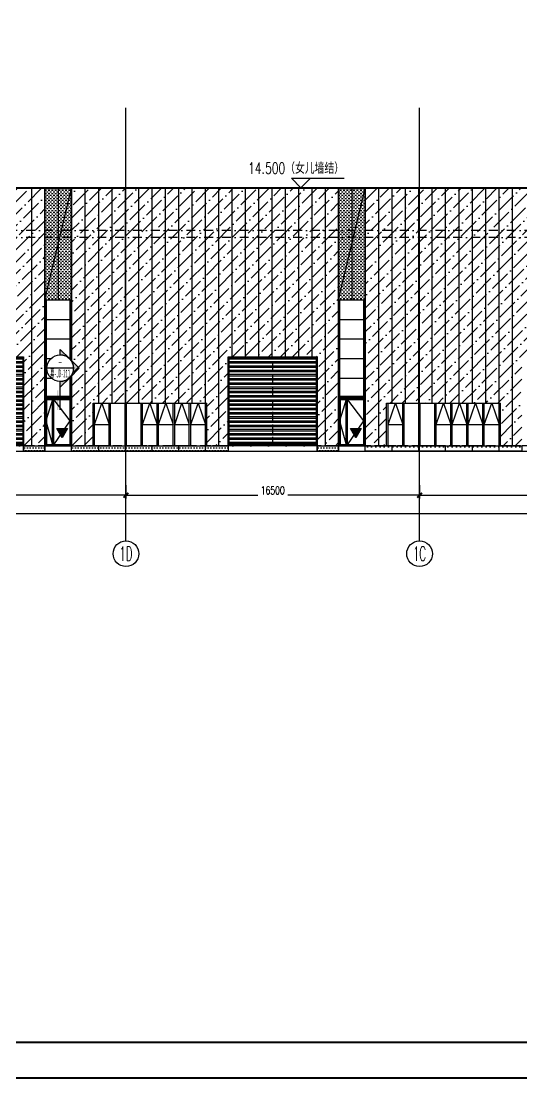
# Model space of a CAD drawing. Extents: x -2072575 to 87763, y 445513 to 805276.
# Drawn here: x -1814386 to -1786248, y 472207 to 531657 of the extents above; entities that cross this region are included whole.
import ezdxf
from ezdxf.enums import TextEntityAlignment as Align

# ---------------------------------------------------------------- set-up
doc = ezdxf.new("R2010")
doc.units = 0
doc.header["$LTSCALE"] = 1000
for name, pattern in [('__DASH', [0.35, 0.25, -0.1]), ('CENTER', [2, 1.25, -0.25, 0.25, -0.25]), ('DASHDOT', [1, 0.5, -0.25, 0, -0.25]), ('DOT', [0.25, 0, -0.25]), ('DOTE', [2.42, 2, -0.2, 0.02, -0.2])]:
    doc.linetypes.add(name, pattern=pattern)
doc.layers.get('Defpoints').update_dxf_attribs({"color": 210})
for name, color, linetype in [('!ZN1-填充-8', 8, 'Continuous'), ('!ZN1-文字-7', 7, 'Continuous'), ('!ZN1-标注-173', 173, 'Continuous'), ('!ZN3-玻璃幕墙-4', 4, 'Continuous'), ('!ZN4-辅助材料-1', 1, 'Continuous'), ('!ZN7-索引-3', 3, 'Continuous'), ('0-cxFrame', 155, 'Continuous'), ('3符号', 3, 'Continuous'), ('3铝板幕墙', 3, 'Continuous'), ('4玻璃幕墙', 4, 'Continuous'), ('A-AXIS-DOTE', 14, 'DOTE'), ('A-AXIS-DP', 126, 'Continuous'), ('A-HATCH-2', 251, 'Continuous'), ('A-LIN-V', 9, 'Continuous'), ('A-门窗表显示尺寸', 160, 'Continuous'), ('AS-WALL', 40, 'Continuous'), ('DIM', 173, 'Continuous'), ('DOT', 8, 'DOT'), ('DOTE', 1, 'CENTER'), ('IE-填充-JYZS', 7, 'Continuous'), ('压型钢板', 23, 'Continuous')]:
    doc.layers.add(name, color=color, linetype=linetype)
doc.layers.add('0-cxText', color=131, linetype='Continuous', lineweight=25)
doc.layers.add('A-WALL-HATCH', color=8, linetype='Continuous', lineweight=13)
doc.styles.add('_TCH_AXIS', font='COMPLEX', dxfattribs={"bigfont": 'GBCBIG'})
doc.styles.add('A-STANDARD', font='SIMPLEX', dxfattribs={"bigfont": 'GBCBIG'})
doc.styles.add('cx_tuming', font='simhei.ttf')
doc.styles.add('cx_tuqian1', font='')
doc.styles.add('DHTEXT-1', font='romans.shx', dxfattribs={"width": 0.7, "bigfont": 'chinese.shx'})
doc.styles.add('中南符号', font='simhei.ttf')
doc.styles.add('卓越符号', font='ROMANS.shx', dxfattribs={"width": 0.7, "bigfont": 'CHINESE.shx'})
doc.styles.add('样式 1', font='romans.shx', dxfattribs={"width": 0.7, "bigfont": 'chinese.shx'})
doc.styles.add('黑体', font='simhei.ttf', dxfattribs={"height": 12})
doc.styles.get('cx_tuqian1').set_extended_font_data('SimSun')
doc.dimstyles.new('ZN180', dxfattribs={"dimscale": 180, "dimtxt": 2.5, "dimasz": 1.5, "dimexe": 1, "dimexo": 2, "dimgap": 0.9, "dimtad": 1, "dimdec": 0, "dimdsep": 46, "dimtxsty": 'DHTEXT-1', "dimblk": 'ARCHTICK', "dimcen": 2.5, "dimclrd": 173, "dimclre": 173, "dimclrt": 7, "dimazin": 2, "dimtfac": 1, "dimtdec": 0, "dimtix": 1, "dimtmove": 2, "dimatfit": 3, "dimfxl": 0, "dimarcsym": 0})
pattern_1 = [(45, (-9976.13, 4578.2), (252.5697, 926.08891), [1190.625, -238.125, 0, -238.125])]
pattern_2 = [(0, (-9976.13, 4578.19), (95.25, 95.25), [95.25, -95.25])]

# ---------------------------------------------------------------- blocks, each defined once
blk = doc.blocks.new('消防救援口标识')
blk.add_wipeout([(0, 0), (-150, 260), (150, 260)]).dxf.layer = '!ZN1-标注-173'
at = {"layer": '!ZN1-填充-8'}
h = blk.add_hatch(color=252, dxfattribs=at)
h.dxf.hatch_style = 1
h.paths.add_polyline_path([(0, 0), (-150, 260), (150, 260)])
at = {"layer": '!ZN1-标注-173'}
blk.add_lwpolyline([(0, 0), (-150, 260), (150, 260)], close=True, dxfattribs=at)
at = {"layer": '!ZN1-文字-7', "ltscale": 1.5, "style": '样式 1', "width": 0.7}
blk.add_text('消', height=120, dxfattribs=at).set_placement((-62, 164), align=Align.MIDDLE_LEFT)
blk = doc.blocks.new('w4243')
at = {"layer": '!ZN4-辅助材料-1', "xscale": 2, "yscale": 2, "zscale": 2}
blk.add_blockref('消防救援口标识', (-1646421, 506714), dxfattribs=at)
blk = doc.blocks.new('WM1328')
at = {"layer": '4玻璃幕墙'}
for p, q in [((-1822540, 519937), (-1821040, 519937)), ((-1822540, 517237), (-1822540, 519937)), ((-1822490, 517237), (-1822490, 519887)), ((-1822490, 519887), (-1822090, 519887)), ((-1822440, 517287), (-1822440, 519837)), ((-1822440, 519837), (-1822140, 519837)), ((-1822090, 519887), (-1821090, 519887)), ((-1822040, 519837), (-1821140, 519837)), ((-1821040, 517237), (-1822540, 517237)), ((-1822140, 517287), (-1822440, 517287)), ((-1821140, 517287), (-1822040, 517287))]:
    blk.add_line(p, q, dxfattribs=at)
at = {"layer": 'A-WALL-HATCH'}
blk.add_blockref('w4243', (-175149, 10966), dxfattribs=at)
at = {"layer": '4玻璃幕墙'}
for p, q in [((-1822140, 519837), (-1822140, 517287)), ((-1822090, 517237), (-1822090, 519887)), ((-1822040, 517287), (-1822040, 519837)), ((-1821140, 519837), (-1821140, 517287)), ((-1821090, 519887), (-1821090, 517237)), ((-1821040, 519937), (-1821040, 517237))]:
    blk.add_line(p, q, dxfattribs=at)
for points in [[(-1822090, 519887), (-1822490, 518640), (-1822090, 517237)], [(-1822090, 519887), (-1821140, 518630), (-1822090, 517237)]]:
    blk.add_lwpolyline(points, dxfattribs=at)
blk = doc.blocks.new('JLM5050')
at = {"layer": 'A-HATCH-2'}
h = blk.add_hatch(dxfattribs=at)
h.set_pattern_fill('ANSI32', color=256, scale=50, angle=45)
h.set_pattern_definition([(180, (0, 0), (-1e-14, -238.125), []), (180, (-79.38, 79.38), (-1e-14, -238.125), [])])
h.paths.add_polyline_path([(-1643430, 522187), (-1638530, 522187), (-1638530, 517287), (-1643430, 517287)])
at = {"layer": 'A-AXIS-DOTE', "linetype": '__DASH', "ltscale": 2}
blk.add_line((-1640980, 517237), (-1640980, 522237), dxfattribs=at)
at = {"layer": 'A-LIN-V'}
blk.add_lwpolyline([(-1643480, 522237), (-1638480, 522237), (-1638480, 517237), (-1643480, 517237)], close=True, dxfattribs=at)
at = {"layer": 'A-门窗表显示尺寸'}
blk.add_lwpolyline([(-1643430, 522187), (-1638530, 522187), (-1638530, 517287), (-1643430, 517287)], close=True, dxfattribs=at)
at = {"layer": 'A-门窗表显示尺寸', "color": 3, "style": 'A-STANDARD', "width": 0.705882}
blk.add_text('JLM5050', height=59.5, dxfattribs=at).set_placement((-1643230, 517317))
blk = doc.blocks.new('_ArchTick')
at = {"color": 0, "linetype": 'ByBlock', "const_width": 0.4}
blk.add_lwpolyline([(-0.5, -0.5), (0.5, 0.5)], dxfattribs=at)
blk = doc.blocks.new('*D917')
at = {"layer": 'Defpoints', "color": 0, "ltscale": 1800, "transparency": 16777216}
for p in [(0, -1855), (125100, -1855), (125100, -3824)]:
    blk.add_point(p, dxfattribs=at)
at = {"layer": 'DIM', "color": 173, "linetype": 'ByBlock', "lineweight": -2, "ltscale": 1800, "transparency": 16777216}
for p, q in [((0, -2215), (0, -4004)), ((125100, -2215), (125100, -4004)), ((0, -3824), (61655, -3824)), ((125100, -3824), (63644, -3824))]:
    blk.add_line(p, q, dxfattribs=at)
at = {"layer": 'DIM', "color": 173, "lineweight": -2, "ltscale": 1800, "transparency": 16777216, "xscale": 270, "yscale": 270, "zscale": 270, "rotation": 180}
blk.add_blockref('_ArchTick', (0, -3824), dxfattribs=at)
at = {"layer": 'DIM', "color": 173, "lineweight": -2, "ltscale": 1800, "transparency": 16777216, "xscale": 270, "yscale": 270, "zscale": 270}
blk.add_blockref('_ArchTick', (125100, -3824), dxfattribs=at)
at = {"layer": 'DIM', "color": 7, "ltscale": 1800, "transparency": 16777216, "insert": (62650, -3549), "char_height": 450, "attachment_point": 5, "style": 'DHTEXT-1'}
blk.add_mtext('125100', dxfattribs=at)
blk = doc.blocks.new('*D906')
at = {"layer": 'Defpoints', "color": 0, "ltscale": 1800, "transparency": 16777216}
for p in [(60000, -1855), (76500, -1855), (76500, -2784)]:
    blk.add_point(p, dxfattribs=at)
at = {"layer": 'DIM', "color": 173, "linetype": 'ByBlock', "lineweight": -2, "ltscale": 1800, "transparency": 16777216}
for p, q in [((60000, -2215), (60000, -2964)), ((76500, -2215), (76500, -2964)), ((60000, -2784), (67406, -2784)), ((76500, -2784), (69095, -2784))]:
    blk.add_line(p, q, dxfattribs=at)
at = {"layer": 'DIM', "color": 173, "lineweight": -2, "ltscale": 1800, "transparency": 16777216, "xscale": 270, "yscale": 270, "zscale": 270, "rotation": 180}
blk.add_blockref('_ArchTick', (60000, -2784), dxfattribs=at)
at = {"layer": 'DIM', "color": 173, "lineweight": -2, "ltscale": 1800, "transparency": 16777216, "xscale": 270, "yscale": 270, "zscale": 270}
blk.add_blockref('_ArchTick', (76500, -2784), dxfattribs=at)
at = {"layer": 'DIM', "color": 7, "ltscale": 1800, "transparency": 16777216, "insert": (68250, -2509), "char_height": 450, "attachment_point": 5, "style": 'DHTEXT-1'}
blk.add_mtext('16500', dxfattribs=at)
blk = doc.blocks.new('*D907')
at = {"layer": 'Defpoints', "color": 0, "ltscale": 1800, "transparency": 16777216}
for p in [(76500, -1855), (93000, -1855), (93000, -2784)]:
    blk.add_point(p, dxfattribs=at)
at = {"layer": 'DIM', "color": 173, "linetype": 'ByBlock', "lineweight": -2, "ltscale": 1800, "transparency": 16777216}
for p, q in [((76500, -2215), (76500, -2964)), ((93000, -2215), (93000, -2964)), ((76500, -2784), (83906, -2784)), ((93000, -2784), (85595, -2784))]:
    blk.add_line(p, q, dxfattribs=at)
at = {"layer": 'DIM', "color": 173, "lineweight": -2, "ltscale": 1800, "transparency": 16777216, "xscale": 270, "yscale": 270, "zscale": 270, "rotation": 180}
blk.add_blockref('_ArchTick', (76500, -2784), dxfattribs=at)
at = {"layer": 'DIM', "color": 173, "lineweight": -2, "ltscale": 1800, "transparency": 16777216, "xscale": 270, "yscale": 270, "zscale": 270}
blk.add_blockref('_ArchTick', (93000, -2784), dxfattribs=at)
at = {"layer": 'DIM', "color": 7, "ltscale": 1800, "transparency": 16777216, "insert": (84750, -2509), "char_height": 450, "attachment_point": 5, "style": 'DHTEXT-1'}
blk.add_mtext('16500', dxfattribs=at)
blk = doc.blocks.new('*D908')
at = {"layer": 'Defpoints', "color": 0, "ltscale": 1800, "transparency": 16777216}
for p in [(93000, -1855), (109500, -1855), (109500, -2784)]:
    blk.add_point(p, dxfattribs=at)
at = {"layer": 'DIM', "color": 173, "linetype": 'ByBlock', "lineweight": -2, "ltscale": 1800, "transparency": 16777216}
for p, q in [((93000, -2215), (93000, -2964)), ((109500, -2215), (109500, -2964)), ((93000, -2784), (100406, -2784)), ((109500, -2784), (102095, -2784))]:
    blk.add_line(p, q, dxfattribs=at)
at = {"layer": 'DIM', "color": 173, "lineweight": -2, "ltscale": 1800, "transparency": 16777216, "xscale": 270, "yscale": 270, "zscale": 270, "rotation": 180}
blk.add_blockref('_ArchTick', (93000, -2784), dxfattribs=at)
at = {"layer": 'DIM', "color": 173, "lineweight": -2, "ltscale": 1800, "transparency": 16777216, "xscale": 270, "yscale": 270, "zscale": 270}
blk.add_blockref('_ArchTick', (109500, -2784), dxfattribs=at)
at = {"layer": 'DIM', "color": 7, "ltscale": 1800, "transparency": 16777216, "insert": (101250, -2509), "char_height": 450, "attachment_point": 5, "style": 'DHTEXT-1'}
blk.add_mtext('16500', dxfattribs=at)
blk = doc.blocks.new('卓越-轴号')
blk.add_circle((0, 0), 4)
at = {"color": 0, "style": '_TCH_AXIS', "width": 1.041667, "flags": 8}
blk.add_attdef('A', text='', height=4.48, dxfattribs=at).set_placement((-2, -2.24), (2, -2.24), align=Align.FIT)
blk = doc.blocks.new('*U137')
at = {"ltscale": 10}
blk.add_line((3.48, 0), (-6.85, 0), dxfattribs=at)
blk.add_lwpolyline([(3, 3), (0, 0), (-3, 3), (13.45, 3)])
at = {"color": 0, "style": '卓越符号', "width": 0.7, "flags": 8}
blk.add_attdef('±0.000', text='', height=3.5, dxfattribs=at).set_placement((13.45, 4.35), align=Align.RIGHT)
blk = doc.blocks.new('*U96')
at = {"layer": '!ZN3-玻璃幕墙-4', "color": 7, "ltscale": 10}
blk.add_lwpolyline([(0, 0), (415, 1200), (830, 0)], dxfattribs=at)
blk = doc.blocks.new('*U97')
at = {"layer": '!ZN3-玻璃幕墙-4', "color": 7, "ltscale": 10}
blk.add_lwpolyline([(0, 0), (410, 1200), (820, 0)], dxfattribs=at)
blk = doc.blocks.new('*U98')
at = {"layer": '!ZN3-玻璃幕墙-4', "color": 7, "ltscale": 10}
blk.add_lwpolyline([(0, 0), (415, 1200), (830, 0)], dxfattribs=at)
blk = doc.blocks.new('TK22.A1 L(Dragon)')
at = {"layer": '0-cxFrame', "color": 7, "const_width": 0.5}
blk.add_lwpolyline([(0, 0), (-841, 0), (-841, 594), (0, 594)], close=True, dxfattribs=at)
at = {"layer": '0-cxFrame', "const_width": 0.5}
blk.add_lwpolyline([(-80, 10), (-821, 10), (-821, 584), (-80, 584)], close=True, dxfattribs=at)
at = {"style": '黑体', "flags": 4}
blk.add_attdef('图幅', text='', height=3.3, dxfattribs=at).set_placement((-40, 3), align=Align.RIGHT)
at = {"layer": '0-cxText', "flags": 4}
for tag, height, style, p in [('建设单位', 3.5, 'cx_tuming', (-45, 240)), ('项目名称', 3.5, 'cx_tuming', (-45, 210)), ('子项名称', 3.5, 'cx_tuming', (-45, 180)), ('工程编号', 3.3, 'cx_tuqian1', (-35, 165)), ('图名1', 3.5, 'cx_tuming', (-45, 87)), ('图名2', 3.5, 'cx_tuming', (-45, 79)), ('图名3', 3.5, 'cx_tuming', (-45, 71)), ('出图日期', 3.3, 'cx_tuqian1', (-39, 60)), ('专业', 3.3, 'cx_tuqian1', (-55, 52)), ('图号', 3.3, 'cx_tuqian1', (-55, 44)), ('版次', 3.3, 'cx_tuqian1', (-20, 44))]:
    blk.add_attdef(tag, text='', height=height, dxfattribs=dict(at, style=style)).set_placement(p, align=Align.MIDDLE)
at = {"layer": 'Defpoints', "color": 6, "flags": 4}
for tag, height, style, p in [('tufu', 3.3, '黑体', (-12, 12)), ('dwfname', 4, 'cx_tuqian1', (-80, 3))]:
    blk.add_attdef(tag, text='', height=height, dxfattribs=dict(at, style=style)).set_placement(p, align=Align.RIGHT)
blk = doc.blocks.new('20250924150415')
at = {"ltscale": 10}
blk.add_wipeout([(0, 0), (0, 120), (1500, 120), (1500, 0)], dxfattribs=at).dxf.layer = '3铝板幕墙'
at = {"layer": '!ZN1-填充-8'}
h = blk.add_hatch(dxfattribs=at)
h.set_pattern_fill('DOTS', color=141, scale=20, style=0)
h.set_pattern_definition([(0, (1780047.875, -510492.864), (15.875, 31.75), [0, -31.75])])
h.paths.add_polyline_path([(0, 120), (1500, 120), (1500, 0), (0, 0)])
blk = doc.blocks.new('*U153')
blk.add_trace([(0, 1.25), (0, 0.75), (7.38, 1.25), (7.38, 0.75)])
blk = doc.blocks.new('*U152')
at = {"linetype": 'Continuous'}
blk.add_wipeout([(0.09, -5), (0.46, -4.98), (0.83, -4.94), (1.19, -4.86), (1.55, -4.76), (1.89, -4.63), (2.23, -4.48), (2.55, -4.3), (2.87, -4.1), (3.16, -3.88), (3.44, -3.64), (3.7, -3.37), (3.94, -3.09), (4.15, -2.79), (4.35, -2.48), (4.52, -2.15), (4.67, -1.81), (4.79, -1.46), (4.88, -1.1), (4.95, -0.74), (4.99, -0.37), (5, 0), (4.99, 0.37), (4.95, 0.74), (4.88, 1.1), (4.79, 1.46), (4.67, 1.81), (4.52, 2.15), (4.35, 2.48), (4.15, 2.79), (3.94, 3.09), (3.7, 3.37), (3.44, 3.64), (3.16, 3.88), (2.87, 4.1), (2.55, 4.3), (2.23, 4.48), (1.89, 4.63), (1.55, 4.76), (1.19, 4.86), (0.83, 4.94), (0.46, 4.98), (0.09, 5), (-0.28, 5), (-0.65, 4.96), (-1.01, 4.9), (-1.37, 4.81), (-1.72, 4.7), (-2.07, 4.56), (-2.4, 4.42), (-2.72, 4.21), (-3.02, 3.99), (-3.31, 3.76), (-3.57, 3.51), (-3.82, 3.23), (-4.05, 2.94), (-4.26, 2.64), (-4.44, 2.31), (-4.6, 1.98), (-4.73, 1.63), (-4.84, 1.28), (-4.92, 0.92), (-4.98, 0.55), (-5, 0.18), (-5, -0.18), (-4.98, -0.55), (-4.92, -0.92), (-4.84, -1.28), (-4.73, -1.63), (-4.6, -1.98), (-4.44, -2.31), (-4.26, -2.64), (-4.05, -2.94), (-3.82, -3.23), (-3.57, -3.51), (-3.31, -3.76), (-3.02, -3.99), (-2.72, -4.21), (-2.4, -4.4), (-2.07, -4.56), (-1.72, -4.7), (-1.37, -4.81), (-1.01, -4.9), (-0.65, -4.96), (-0.28, -5)], dxfattribs=at)
h = blk.add_hatch(color=256)
h.paths.add_polyline_path([(-3.54, -3.54), (-7.07, 0), (-5, 0, 0.198912)])
h.paths.add_polyline_path([(3.54, -3.54), (0, -7.07), (-3.54, -3.54, 0.414214)])
h.paths.add_polyline_path([(5, 0), (7.07, 0), (3.54, -3.54, 0.198912)])
for points in [[(-7.07, 0), (-5, 0, 0.198912), (-3.54, -3.54), (-7.07, 0)], [(5, 0), (7.07, 0), (3.54, -3.54, 0.198912), (5, 0)], [(-3.54, -3.54, 0.414214), (3.54, -3.54), (0, -7.07), (-3.54, -3.54, 0.414214)]]:
    blk.add_lwpolyline(points, format="xyb", close=True)
at = {"ltscale": 10}
blk.add_circle((0, 0), 5, dxfattribs=at)
blk = doc.blocks.new('Zsymbol-CutIndexes_3')
at = {"linetype": 'Continuous'}
blk.add_line((5.01, 0), (-5.01, 0), dxfattribs=at)
at = {"color": 0, "style": '中南符号'}
blk.add_attdef('视图', text='', height=3, dxfattribs=at).set_placement((0, 0), align=Align.BOTTOM_CENTER)
at = {"color": 0, "style": '中南符号', "width": 0.692568}
blk.add_attdef('图号', text='', height=3, dxfattribs=at).set_placement((-3.74, -3.44), (3.73, -3.44), align=Align.FIT)
blk = doc.blocks.new('20250821111708')
at = {"layer": 'DOT', "linetype": 'DASHDOT'}
for p, q in [((111400.4, 14500), (-7557.7, 14500)), ((111400.4, 12100), (-7557.7, 12100)), ((111400.4, 11700), (-7557.7, 11700)), ((132268.5, 0), (-7557.7, 0))]:
    blk.add_line(p, q, dxfattribs=at)
at = {"layer": 'DOTE', "ltscale": 180}
for p, q in [((76500, -5350), (76500, 18985.3)), ((93000, -5350), (93000, 18985.3))]:
    blk.add_line(p, q, dxfattribs=at)
at = {"layer": '3符号', "color": 7}
ref = blk.add_blockref('*U137', (86336.6, 14500), dxfattribs=dict(at, xscale=180, yscale=180, zscale=180, rotation=359.9999999999989))
ref.add_attrib('±0.000', '14.500（女儿墙结）', dxfattribs={"layer": '0', "color": 0, "height": 630, "rotation": 360, "style": '卓越符号', "width": 0.7}).set_placement((88757.6, 15283), align=Align.RIGHT)
ref = blk.add_blockref('卓越-轴号', (76501.1, -6070), dxfattribs=dict(at, xscale=180, yscale=180, zscale=180))
ref.add_attrib('A', '1D', dxfattribs={"layer": '0', "color": 0, "height": 806.4, "style": '_TCH_AXIS', "width": 0.585938}).set_placement((76141.1, -6473.2), (76861.1, -6473.2), align=Align.FIT)
ref = blk.add_blockref('卓越-轴号', (93001.1, -6070), dxfattribs=dict(at, xscale=180, yscale=180, zscale=180))
ref.add_attrib('A', '1C', dxfattribs={"layer": '0', "color": 0, "height": 806.4, "style": '_TCH_AXIS', "width": 0.625}).set_placement((92641.1, -6473.2), (93361.1, -6473.2), align=Align.FIT)
at = {"layer": 'DIM', "ltscale": 1800}
for base, p1, p2, picture, middle in [((125100, -3824.1), (0, -1854.7), (125100, -1854.7), '*D917', (62650, -3549.1)), ((76500, -2784.1), (60000, -1854.7), (76500, -1854.7), '*D906', (68250, -2509.1)), ((93000, -2784.1), (76500, -1854.7), (93000, -1854.7), '*D907', (84750, -2509.1)), ((109500, -2784.1), (93000, -1854.7), (109500, -1854.7), '*D908', (101250, -2509.1))]:
    dim = blk.add_linear_dim(base=base, p1=p1, p2=p2, angle=0, dimstyle='ZN180', dxfattribs=at)
    dim.commit()
    dim.dimension.update_dxf_attribs({"geometry": picture, "text_midpoint": middle, "dimtype": 129})

msp = doc.modelspace()

# ---------------------------------------------------------------- hatches: boundary and pattern name
at = {"layer": '!ZN1-填充-8'}
h = msp.add_hatch(dxfattribs=at)
h.set_pattern_fill('ANSI36', color=256, scale=300, style=0)
h.set_pattern_definition(pattern_1)
h.paths.add_polyline_path([(-1795047.9, 507792.9), (-1791547.9, 507792.9), (-1787447.9, 507792.9), (-1793847.9, 507792.9), (-1793847.9, 510192.9), (-1787447.9, 510192.9), (-1787447.9, 507792.9), (-1786247.9, 507792.9), (-1786247.9, 512792.9), (-1781247.9, 512792.9), (-1781247.9, 507792.9), (-1780047.9, 507792.9), (-1780047.9, 522242.9), (-1795047.9, 522242.9)])
h = msp.add_hatch(dxfattribs=at)
h.set_pattern_fill('DOTS', color=141, scale=100, style=0)
h.paths.add_polyline_path([(-1814247.9, 507792.9), (-1813047.9, 507792.9), (-1813047.9, 507492.9), (-1814247.9, 507492.9)])
h = msp.add_hatch(dxfattribs=at)
h.set_pattern_fill('DOTS', color=141, scale=100, style=0)
h.paths.add_polyline_path([(-1811547.9, 507792.9), (-1802747.9, 507792.9), (-1802747.9, 507492.9), (-1811547.9, 507492.9)])
h = msp.add_hatch(dxfattribs=at)
h.set_pattern_fill('DOTS', color=141, scale=100, style=0)
h.paths.add_polyline_path([(-1797747.9, 507792.9), (-1796547.9, 507792.9), (-1796547.9, 507492.9), (-1797747.9, 507492.9)])
at = {"layer": 'IE-填充-JYZS', "ltscale": 10}
h = msp.add_hatch(dxfattribs=at)
h.set_pattern_fill('DOTS', color=141, scale=10)
h.set_pattern_definition([(0, (-1885597.875, 522242.864), (7.9375, 15.875), [0, -15.875])])
h.paths.add_polyline_path([(-1885597.9, 522292.9), (-1773847.9, 522292.9), (-1773847.9, 522242.9), (-1885597.9, 522242.9)])
h = msp.add_hatch(dxfattribs=at)
h.set_pattern_fill('DASH', color=253, scale=100)
h.set_pattern_definition(pattern_2)
h.paths.add_polyline_path([(-1811547.9, 515992.9), (-1813047.9, 515992.9), (-1813047.9, 522242.9), (-1811547.9, 522242.9)])
h = msp.add_hatch(dxfattribs=at)
h.set_pattern_fill('DASH', color=253, scale=100)
h.set_pattern_definition(pattern_2)
h.paths.add_polyline_path([(-1795047.9, 515992.9), (-1796547.9, 515992.9), (-1796547.9, 522242.9), (-1795047.9, 522242.9)])
at = {"layer": 'IE-填充-JYZS', "ltscale": 2000}
h = msp.add_hatch(dxfattribs=at)
h.set_pattern_fill('DOTS', color=141, scale=150)
h.set_pattern_definition([(0, (-1795047.87, 507492.86), (119.0625, 238.125), [0, -238.125])])
h.paths.add_polyline_path([(-1795047.9, 507792.9), (-1786247.9, 507792.9), (-1786247.9, 507492.9), (-1795047.9, 507492.9)])

# ---------------------------------------------------------------- linework, layer by layer
at = {"layer": '3铝板幕墙', "ltscale": 2000}
for p, q in [((-1813797.9, 522292.9), (-1813797.9, 522242.9)), ((-1813047.9, 522292.9), (-1813047.9, 522242.9)), ((-1811547.9, 522292.9), (-1811547.9, 522242.9)), ((-1810047.9, 522292.9), (-1810047.9, 522242.9)), ((-1808547.9, 522292.9), (-1808547.9, 522242.9)), ((-1807047.9, 522292.9), (-1807047.9, 522242.9)), ((-1805547.9, 522292.9), (-1805547.9, 522242.9)), ((-1804047.9, 522292.9), (-1804047.9, 522242.9)), ((-1802547.9, 522292.9), (-1802547.9, 522242.9)), ((-1801047.9, 522292.9), (-1801047.9, 522242.9)), ((-1799547.9, 522292.9), (-1799547.9, 522242.9)), ((-1798047.9, 522292.9), (-1798047.9, 522242.9)), ((-1796547.9, 522292.9), (-1796547.9, 522242.9)), ((-1795047.9, 522292.9), (-1795047.9, 522242.9)), ((-1793547.9, 522292.9), (-1793547.9, 522242.9)), ((-1792047.9, 522292.9), (-1792047.9, 522242.9)), ((-1790547.9, 522292.9), (-1790547.9, 522242.9)), ((-1789047.9, 522292.9), (-1789047.9, 522242.9)), ((-1787547.9, 522292.9), (-1787547.9, 522242.9)), ((-1810047.9, 507792.9), (-1810047.9, 507492.9)), ((-1808547.9, 507792.9), (-1808547.9, 507492.9)), ((-1807047.9, 507792.9), (-1807047.9, 507492.9)), ((-1805547.9, 507792.9), (-1805547.9, 507492.9)), ((-1804047.9, 507792.9), (-1804047.9, 507492.9)), ((-1793547.9, 507792.9), (-1793547.9, 507492.9)), ((-1792047.9, 507792.9), (-1792047.9, 507492.9)), ((-1790547.9, 507792.9), (-1790547.9, 507492.9)), ((-1789047.9, 507792.9), (-1789047.9, 507492.9)), ((-1787547.9, 507792.9), (-1787547.9, 507492.9))]:
    msp.add_line(p, q, dxfattribs=at)
msp.add_lwpolyline([(-1885597.9, 522292.9), (-1773847.9, 522292.9), (-1773847.9, 522242.9), (-1885597.9, 522242.9)], close=True, dxfattribs=at)
at = {"layer": '4玻璃幕墙', "ltscale": 1.5}
for p, q in [((-1813047.9, 515992.9), (-1811547.9, 515992.9)), ((-1796547.9, 515992.9), (-1795047.9, 515992.9)), ((-1812967.9, 514892.9), (-1811627.9, 514892.9)), ((-1796467.9, 514892.9), (-1795127.9, 514892.9)), ((-1812967.9, 513792.9), (-1811627.9, 513792.9)), ((-1796467.9, 513792.9), (-1795127.9, 513792.9)), ((-1812967.9, 512692.9), (-1811627.9, 512692.9)), ((-1796467.9, 512692.9), (-1795127.9, 512692.9)), ((-1812967.9, 511592.9), (-1811627.9, 511592.9)), ((-1796467.9, 511592.9), (-1795127.9, 511592.9)), ((-1810347.9, 507792.9), (-1810347.9, 510192.9)), ((-1810347.8, 510192.9), (-1803947.8, 510192.9)), ((-1810267.9, 507792.9), (-1810267.9, 510192.9)), ((-1809437.9, 507792.9), (-1809437.9, 510192.9)), ((-1809357.9, 507792.9), (-1809357.9, 510192.9)), ((-1808537.9, 507792.9), (-1808537.9, 510192.9)), ((-1808457.9, 507792.9), (-1808457.9, 510192.9)), ((-1807637.9, 507792.9), (-1807637.9, 510192.9)), ((-1807557.9, 507792.9), (-1807557.9, 510192.9)), ((-1806737.9, 507792.9), (-1806737.9, 510192.9)), ((-1806657.9, 507792.9), (-1806657.9, 510192.9)), ((-1805837.9, 507792.9), (-1805837.9, 510192.9)), ((-1805757.9, 507792.9), (-1805757.9, 510192.9)), ((-1804937.9, 507792.9), (-1804937.9, 510192.9)), ((-1804857.9, 507792.9), (-1804857.9, 510192.9)), ((-1804027.8, 507792.9), (-1804027.8, 510192.9)), ((-1803947.8, 507792.9), (-1803947.8, 510192.9)), ((-1793847.9, 507792.9), (-1793847.9, 510192.9)), ((-1793847.9, 510192.9), (-1787447.9, 510192.9)), ((-1793767.9, 507792.9), (-1793767.9, 510192.9)), ((-1792937.9, 507792.9), (-1792937.9, 510192.9)), ((-1792857.9, 507792.9), (-1792857.9, 510192.9)), ((-1792037.9, 507792.9), (-1792037.9, 510192.9)), ((-1791957.9, 507792.9), (-1791957.9, 510192.9)), ((-1791137.9, 507792.9), (-1791137.9, 510192.9)), ((-1791057.9, 507792.9), (-1791057.9, 510192.9)), ((-1790237.9, 507792.9), (-1790237.9, 510192.9)), ((-1790157.9, 507792.9), (-1790157.9, 510192.9)), ((-1789337.9, 507792.9), (-1789337.9, 510192.9)), ((-1789257.9, 507792.9), (-1789257.9, 510192.9)), ((-1788437.9, 507792.9), (-1788437.9, 510192.9)), ((-1788357.9, 507792.9), (-1788357.9, 510192.9)), ((-1787527.9, 507792.9), (-1787527.9, 510192.9)), ((-1787447.9, 507792.9), (-1787447.9, 510192.9)), ((-1810267.9, 508992.9), (-1809437.9, 508992.9)), ((-1807557.9, 508992.9), (-1806737.9, 508992.9)), ((-1806657.9, 508992.9), (-1805837.9, 508992.9)), ((-1805757.9, 508992.9), (-1804937.9, 508992.9)), ((-1804857.9, 508992.9), (-1804027.8, 508992.9)), ((-1793767.9, 508992.9), (-1792937.9, 508992.9)), ((-1791057.9, 508992.9), (-1790237.9, 508992.9)), ((-1790157.9, 508992.9), (-1789337.9, 508992.9)), ((-1789257.9, 508992.9), (-1788437.9, 508992.9)), ((-1788357.9, 508992.9), (-1787527.9, 508992.9)), ((-1810347.8, 507792.9), (-1803947.8, 507792.9)), ((-1793847.9, 507792.9), (-1787447.9, 507792.9))]:
    msp.add_line(p, q, dxfattribs=at)
at = {"layer": 'A-AXIS-DOTE', "linetype": '__DASH', "ltscale": 2}
msp.add_line((-1752729.4, 507792.9), (-1892555.5, 507792.9), dxfattribs=at)
at = {"layer": 'A-LIN-V'}
for p, q in [((-1775097.9, 522292.9), (-1885597.9, 522292.9)), ((-1774997.9, 522242.9), (-1885597.9, 522242.9)), ((-1813047.9, 522292.9), (-1811547.9, 522292.9)), ((-1813047.9, 522242.9), (-1811547.9, 522242.9)), ((-1796547.9, 522292.9), (-1795047.9, 522292.9)), ((-1796547.9, 522242.9), (-1795047.9, 522242.9)), ((-1814247.9, 507792.9), (-1814247.9, 507492.9)), ((-1802747.9, 507792.9), (-1802747.9, 507492.9)), ((-1797747.9, 507792.9), (-1797747.9, 507492.9)), ((-1786247.9, 507792.9), (-1786247.9, 507492.9))]:
    msp.add_line(p, q, dxfattribs=at)
at = {"layer": 'A-WALL-HATCH'}
for p, q in [((-1803947.9, 507792.9), (-1811027.5, 507792.9)), ((-1787447.9, 507792.9), (-1794527.5, 507792.9))]:
    msp.add_line(p, q, dxfattribs=at)
at = {"layer": 'AS-WALL'}
msp.add_line((-1892555.5, 507492.9), (-1752729.4, 507492.9), dxfattribs=at)
for points in [[(-1813047.9, 515992.9), (-1813047.9, 515992.9), (-1811547.9, 522242.9)], [(-1796547.9, 515992.9), (-1796547.9, 515992.9), (-1795047.9, 522242.9)]]:
    msp.add_lwpolyline(points, dxfattribs=at)
at = {"layer": '压型钢板', "ltscale": 10}
for p, q in [((-1813797.9, 522242.9), (-1813797.9, 507792.9)), ((-1812297.9, 522242.9), (-1812297.9, 515992.9)), ((-1810797.9, 522242.9), (-1810797.9, 507792.9)), ((-1810047.9, 522242.9), (-1810047.9, 510192.9)), ((-1809297.9, 522242.9), (-1809297.9, 510192.9)), ((-1808547.9, 522242.9), (-1808547.9, 510192.9)), ((-1807797.9, 522242.9), (-1807797.9, 510192.9)), ((-1807047.9, 522242.9), (-1807047.9, 510192.9)), ((-1806297.9, 522242.9), (-1806297.9, 510192.9)), ((-1805547.9, 522242.9), (-1805547.9, 510192.9)), ((-1804797.9, 522242.9), (-1804797.9, 510192.9)), ((-1804047.9, 522242.9), (-1804047.9, 510192.9)), ((-1803297.9, 522242.9), (-1803297.9, 507792.9)), ((-1802547.9, 522242.9), (-1802547.9, 512792.9)), ((-1801797.9, 522242.9), (-1801797.9, 512792.9)), ((-1801047.9, 522242.9), (-1801047.9, 512792.9)), ((-1800297.9, 522242.9), (-1800297.9, 512792.9)), ((-1799547.9, 522242.9), (-1799547.9, 512792.9)), ((-1798797.9, 522242.9), (-1798797.9, 512792.9)), ((-1798047.9, 522242.9), (-1798047.9, 512792.9)), ((-1797297.9, 522242.9), (-1797297.9, 507792.9)), ((-1795797.9, 522242.9), (-1795797.9, 515992.9)), ((-1794297.9, 522242.9), (-1794297.9, 507792.9)), ((-1793547.9, 522242.9), (-1793547.9, 510192.9)), ((-1792797.9, 522242.9), (-1792797.9, 510192.9)), ((-1792047.9, 522242.9), (-1792047.9, 510192.9)), ((-1791297.9, 522242.9), (-1791297.9, 510192.9)), ((-1790547.9, 522242.9), (-1790547.9, 510192.9)), ((-1789797.9, 522242.9), (-1789797.9, 510192.9)), ((-1789047.9, 522242.9), (-1789047.9, 510192.9)), ((-1788297.9, 522242.9), (-1788297.9, 510192.9)), ((-1787547.9, 522242.9), (-1787547.9, 510192.9)), ((-1786797.9, 522242.9), (-1786797.9, 507792.9))]:
    msp.add_line(p, q, dxfattribs=at)

# ---------------------------------------------------------------- block references
at = {"layer": '!ZN3-玻璃幕墙-4', "ltscale": 500}
for name, p in [('*U96', (-1810267.9, 508992.9)), ('*U97', (-1807557.9, 508992.9)), ('*U97', (-1806657.9, 508992.9)), ('*U97', (-1805757.9, 508992.9)), ('*U98', (-1804857.9, 508992.9)), ('*U96', (-1793767.9, 508992.9)), ('*U97', (-1791057.9, 508992.9)), ('*U97', (-1790157.9, 508992.9)), ('*U97', (-1789257.9, 508992.9)), ('*U98', (-1788357.9, 508992.9))]:
    msp.add_blockref(name, p, dxfattribs=at)
at = {"layer": 'A-LIN-V'}
for p in [(-175767.7, -9444.6), (-159267.7, -9444.6)]:
    msp.add_blockref('JLM5050', p, dxfattribs=at)

# ---------------------------------------------------------------- next in the draw order: block references
msp.add_blockref('WM1328', (25992.5, -9444.6))

# ---------------------------------------------------------------- next in the draw order: hatches: boundary and pattern name
at = {"layer": '!ZN1-填充-8'}
h = msp.add_hatch(dxfattribs=at)
h.set_pattern_fill('ANSI36', color=256, scale=300, style=0)
h.set_pattern_definition(pattern_1)
h.paths.add_polyline_path([(-1811547.9, 507792.9), (-1808047.9, 507792.9), (-1803947.9, 507792.9), (-1810347.9, 507792.9), (-1810347.9, 510192.9), (-1803947.9, 510192.9), (-1803947.9, 507792.9), (-1802747.9, 507792.9), (-1802747.9, 512792.9), (-1797747.9, 512792.9), (-1797747.9, 507792.9), (-1796547.9, 507792.9), (-1796547.9, 522242.9), (-1811547.9, 522242.9)])

# ---------------------------------------------------------------- next in the draw order: linework, layer by layer
at = {"layer": '3铝板幕墙', "ltscale": 2000}
for points in [[(-1797747.9, 507792.9), (-1796547.9, 507792.9), (-1796547.9, 507492.9), (-1797747.9, 507492.9)], [(-1795047.9, 507792.9), (-1786247.9, 507792.9), (-1786247.9, 507492.9), (-1795047.9, 507492.9)]]:
    msp.add_lwpolyline(points, close=True, dxfattribs=at)
at = {"layer": '4玻璃幕墙', "ltscale": 1.5}
for p, q in [((-1796547.9, 507792.9), (-1796547.9, 515992.9)), ((-1796467.9, 507792.9), (-1796467.9, 515992.9)), ((-1795127.9, 507792.9), (-1795127.9, 515992.9)), ((-1795047.9, 507792.9), (-1795047.9, 515992.9)), ((-1796467.9, 510492.9), (-1795127.9, 510492.9)), ((-1795047.9, 507792.9), (-1796547.9, 507792.9))]:
    msp.add_line(p, q, dxfattribs=at)
at = {"layer": 'A-LIN-V'}
for p, q in [((-1796547.9, 507492.9), (-1796547.9, 522242.9)), ((-1795047.9, 507492.9), (-1795047.9, 522242.9)), ((-1796547.9, 507792.9), (-1795047.9, 507792.9)), ((-1795047.9, 507792.9), (-1796547.9, 507792.9))]:
    msp.add_line(p, q, dxfattribs=at)
at = {"layer": '压型钢板', "ltscale": 10}
for p, q in [((-1796547.9, 522242.9), (-1796547.9, 507792.9)), ((-1795047.9, 522242.9), (-1795047.9, 507792.9))]:
    msp.add_line(p, q, dxfattribs=at)

# ---------------------------------------------------------------- next in the draw order: block references
msp.add_blockref('WM1328', (9492.5, -9444.6))

# ---------------------------------------------------------------- next in the draw order: hatches: boundary and pattern name
at = {"layer": '!ZN1-填充-8'}
h = msp.add_hatch(dxfattribs=at)
h.set_pattern_fill('ANSI36', color=256, scale=300, style=0)
h.set_pattern_definition(pattern_1)
h.paths.add_polyline_path([(-1828047.9, 507792.9), (-1824547.9, 507792.9), (-1820447.9, 507792.9), (-1826847.9, 507792.9), (-1826847.9, 510192.9), (-1820447.9, 510192.9), (-1820447.9, 507792.9), (-1819247.9, 507792.9), (-1819247.9, 512792.9), (-1814247.9, 512792.9), (-1814247.9, 507792.9), (-1813047.9, 507792.9), (-1813047.9, 522242.9), (-1828047.9, 522242.9)])

# ---------------------------------------------------------------- next in the draw order: linework, layer by layer
at = {"layer": '3铝板幕墙', "ltscale": 2000}
for points in [[(-1814247.9, 507792.9), (-1813047.9, 507792.9), (-1813047.9, 507492.9), (-1814247.9, 507492.9)], [(-1811547.9, 507792.9), (-1802747.9, 507792.9), (-1802747.9, 507492.9), (-1811547.9, 507492.9)]]:
    msp.add_lwpolyline(points, close=True, dxfattribs=at)
at = {"layer": '4玻璃幕墙', "ltscale": 1.5}
for p, q in [((-1813047.9, 507792.9), (-1813047.9, 515992.9)), ((-1812967.9, 507792.9), (-1812967.9, 515992.9)), ((-1811627.9, 507792.9), (-1811627.9, 515992.9)), ((-1811547.9, 507792.9), (-1811547.9, 515992.9)), ((-1812967.9, 510492.9), (-1811627.9, 510492.9)), ((-1811547.9, 507792.9), (-1813047.9, 507792.9))]:
    msp.add_line(p, q, dxfattribs=at)
at = {"layer": 'A-LIN-V'}
for p, q in [((-1813047.9, 507492.9), (-1813047.9, 522242.9)), ((-1811547.9, 507492.9), (-1811547.9, 522242.9)), ((-1813047.9, 507792.9), (-1811547.9, 507792.9)), ((-1811547.9, 507792.9), (-1813047.9, 507792.9))]:
    msp.add_line(p, q, dxfattribs=at)
at = {"layer": '压型钢板', "ltscale": 10}
for p, q in [((-1813047.9, 522242.9), (-1813047.9, 507792.9)), ((-1811547.9, 522242.9), (-1811547.9, 507792.9))]:
    msp.add_line(p, q, dxfattribs=at)

# ---------------------------------------------------------------- next in the draw order: block references
at = {"layer": '0-cxFrame', "xscale": 200, "yscale": 200, "zscale": 200}
msp.add_blockref('TK22.A1 L(Dragon)', (-1736124.8, 472257.2), dxfattribs=at)
at = {"layer": 'A-AXIS-DP', "ltscale": 2800}
msp.add_blockref('20250821111708', (-1884997.9, 507792.9), dxfattribs=at)

# ---------------------------------------------------------------- next in the draw order: block references
at = {"layer": '!ZN7-索引-3', "ltscale": 10}
for p in [(-1813047.9, 510492.9), (-1796547.9, 510492.9)]:
    msp.add_blockref('20250924150415', p, dxfattribs=at)

# ---------------------------------------------------------------- next in the draw order: linework, layer by layer
at = {"layer": '!ZN7-索引-3', "ltscale": 3}
msp.add_line((-1812189.8, 509805), (-1812189.8, 512148.9), dxfattribs=at)

# ---------------------------------------------------------------- next in the draw order: block references
at = {"layer": '!ZN7-索引-3', "color": 7, "ltscale": 3, "xscale": 150, "yscale": 150, "zscale": 150, "rotation": 90}
msp.add_blockref('*U153', (-1812189.8, 509805), dxfattribs=at)

# ---------------------------------------------------------------- next in the draw order: block references
msp.add_blockref('*U152', (-1812189.8, 512148.9), dxfattribs=at)

# ---------------------------------------------------------------- next in the draw order: block references
at = {"layer": '!ZN7-索引-3', "color": 7, "ltscale": 3}
ref = msp.add_blockref('Zsymbol-CutIndexes_3', (-1812189.8, 512148.9), dxfattribs=dict(at, xscale=150, yscale=150, zscale=150))
ref.add_attrib('视图', '-', dxfattribs={"layer": '0', "color": 0, "height": 450, "style": '中南符号'}).set_placement((-1812189.8, 512148.9), align=Align.BOTTOM_CENTER)
ref.add_attrib('图号', '幕-JD-211', dxfattribs={"layer": '0', "color": 0, "height": 450, "style": '中南符号', "width": 0.38476}).set_placement((-1812751.1, 511632.8), (-1811630.6, 511632.8), align=Align.FIT)

doc.saveas('drawing.dxf')
